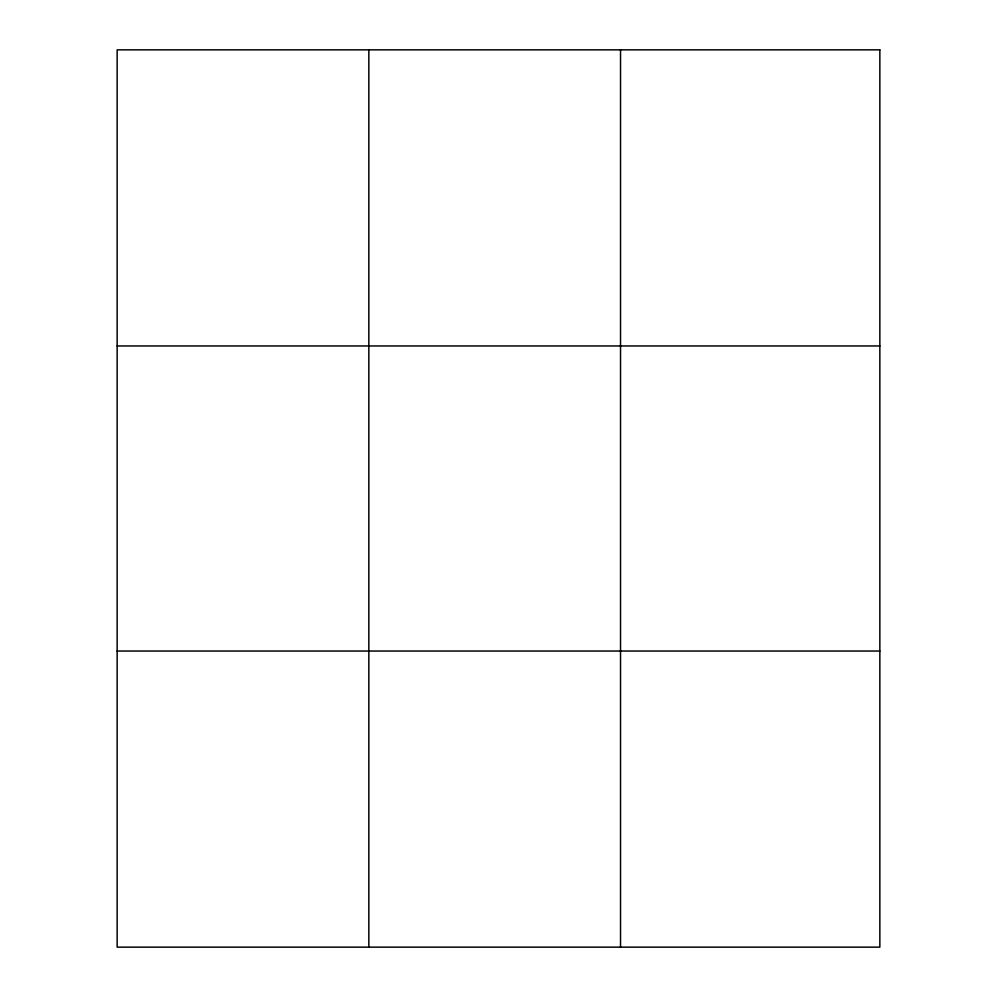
<?xml version="1.0" encoding="UTF-8"?>
<svg xmlns="http://www.w3.org/2000/svg" width="997" height="997" viewBox="0 0 997 997"><rect width="100%" height="100%" fill="white"/><g stroke="black" fill="none" stroke-linecap="round" stroke-linejoin="round"><path stroke-width="1.5" d="M368.84 49.85L368.84 947.15M620.533 49.85L620.533 947.15M117.148 345.959L879.853 345.959M117.148 651.041L879.853 651.041M879.853 49.85L879.853 947.15L117.148 947.15L117.148 49.85L879.853 49.85"/></g></svg>
